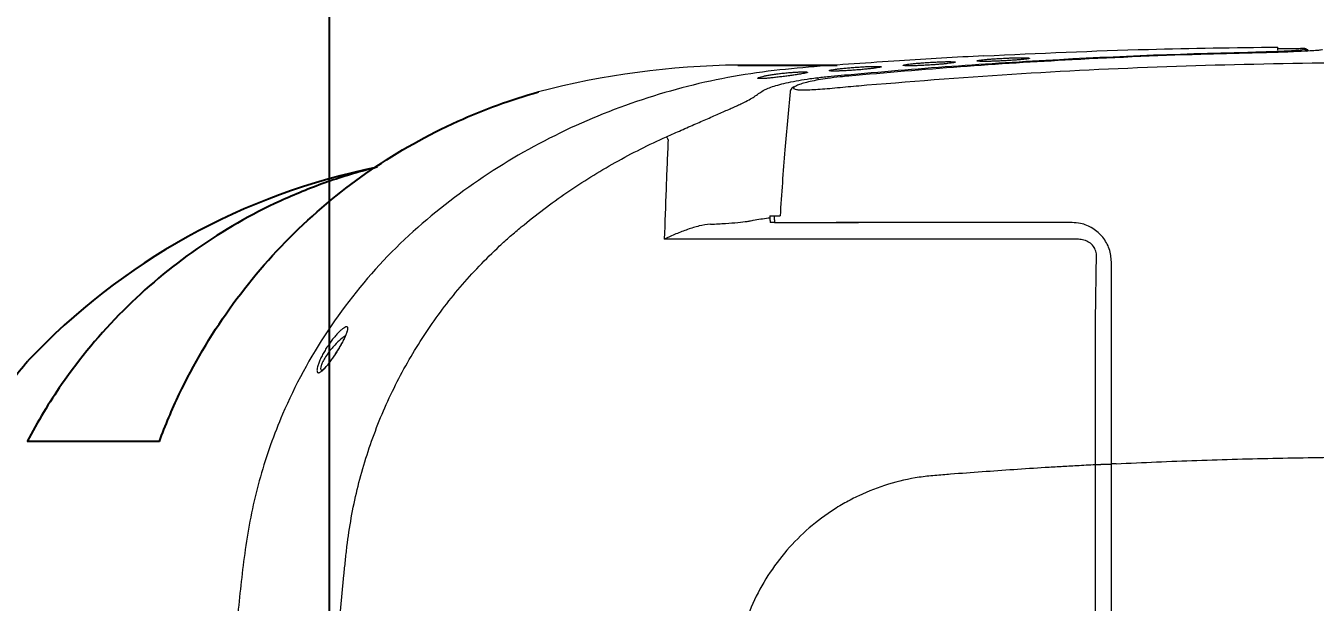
# Model space of a CAD drawing. Extents: x 2963 to 9049, y -570 to 1982.
# Drawn here: x 3151.1 to 3445.4, y 1275.1 to 1406.7 of the extents above; entities that cross this region are included whole.
import ezdxf

# ---------------------------------------------------------------- set-up
doc = ezdxf.new("R2010")
doc.units = 0
doc.header["$LTSCALE"] = 20
doc.header["$MEASUREMENT"] = 0
doc.layers.get('0').update_dxf_attribs({"linetype": 'CONTINUOUS'})
doc.layers.get('DEFPOINTS').update_dxf_attribs({"linetype": 'CONTINUOUS'})
doc.layers.add('1', color=7, linetype='CONTINUOUS')
doc.styles.get("Standard").update_dxf_attribs({"font": 'NanumGothic.ttf'})
doc.dimstyles.get("Standard").update_dxf_attribs({"dimtxt": 2.7, "dimasz": 2.5, "dimexe": 1.5, "dimexo": 1.5, "dimgap": 1.5, "dimtad": 1, "dimdec": 0, "dimlfac": 10, "dimzin": 0, "dimdsep": 46, "dimtxsty": 'Standard', "dimcen": 0, "dimclrt": 2, "dimadec": 0, "dimazin": 0, "dimtfac": 1, "dimtdec": 0, "dimtmove": 0, "dimatfit": 3, "dimfxl": 0, "dimtolj": 1, "dimtzin": 0, "dimarcsym": 0})

# ---------------------------------------------------------------- blocks, each defined once
blk = doc.blocks.new('*D41')
at = {"color": 3, "lineweight": -2}
for p, q in [((3121.31, 1203.62), (3121.31, 1534.65)), ((3855.19, 1203.62), (3855.19, 1534.65)), ((3145.31, 1528.65), (3831.19, 1528.65))]:
    blk.add_line(p, q, dxfattribs=at)
at = {"color": 3}
for points in [[(3145.31, 1532.65), (3145.31, 1524.65), (3121.31, 1528.65)], [(3831.19, 1532.65), (3831.19, 1524.65), (3855.19, 1528.65)]]:
    blk.add_solid(points, dxfattribs=at)
at = {"layer": 'DEFPOINTS', "color": 0}
for p in [(3855.19, 1528.65), (3121.31, 1201.82), (3855.19, 1201.82)]:
    blk.add_point(p, dxfattribs=at)
at = {"color": 2, "insert": (3488.25, 1553.73), "char_height": 24, "attachment_point": 5}
blk.add_mtext('\\A1;735', dxfattribs=at)
blk = doc.blocks.new('*D42')
at = {"color": 3, "lineweight": -2}
for p, q in [((3220.39, 1204.08), (3220.39, 1476.18)), ((3855.17, 1204.08), (3855.17, 1476.18)), ((3244.39, 1470.18), (3831.17, 1470.18))]:
    blk.add_line(p, q, dxfattribs=at)
at = {"color": 3}
for points in [[(3244.39, 1474.18), (3244.39, 1466.18), (3220.39, 1470.18)], [(3831.17, 1474.18), (3831.17, 1466.18), (3855.17, 1470.18)]]:
    blk.add_solid(points, dxfattribs=at)
at = {"layer": 'DEFPOINTS', "color": 0}
for p in [(3855.17, 1470.18), (3220.39, 1202.28, 0), (3855.17, 1202.28, 0)]:
    blk.add_point(p, dxfattribs=at)
at = {"color": 2, "insert": (3537.78, 1495.26), "char_height": 24, "attachment_point": 5}
blk.add_mtext('\\A1;635', dxfattribs=at)

msp = doc.modelspace()

# ---------------------------------------------------------------- linework, layer by layer
at = {"color": 7, "linetype": 'Continuous', "lineweight": 15}
for p, q in [((3436.83, 1401.13, 0), (3436.82, 1401.82, 0)), ((3321.89, 1363.28, 0), (3323.24, 1363.28, 0)), ((3321.95, 1361.78, 0), (3341.1, 1361.78, 0)), ((3399.93, 1306.72, 0), (3398.86, 1306.72, 0)), ((3398.86, 1097.84, 0), (3398.86, 1306.72, 0)), ((3395.19, 1098.08, 0), (3395.19, 1306.47, 0)), ((3396.1, 1306.47, 0), (3395.19, 1306.47, 0)), ((3396.1, 1306.52, 0), (3396.42, 1306.52, 0))]:
    msp.add_line(p, q, dxfattribs=at)
msp.add_line((3313.63, 1397.72), (3336.23, 1397.72))
for centre, radius, start, end in [((3442.64, 1400.33, 0), 1, 27.6674, 90.1319), ((3429.76, 1400.41, 0), 0.336, 8.5897, 51.1432), ((3331.16, 1394.27, 0), 0.872, 6.3664, 42.1491), ((3294, 1379.15, 0), 3.99, 22.5295, 33.5726), ((3399.53, 1194.9, 0), 111.66, 90.345, 91.5998)]:
    msp.add_arc(centre, radius, start, end, dxfattribs=at)
at = {"linetype": 'Continuous', "lineweight": 0}
msp.add_arc((3315.75, 1209.71), 188.03, 90.6469, 104.6838, dxfattribs=at)
at = {"color": 7, "linetype": 'Continuous'}
msp.add_arc((3260.84, 1227.08), 150.25, 101.3315, 136.6649, dxfattribs=at)
at = {"color": 7, "linetype": 'Continuous', "lineweight": 15}
for points, knots in [([(3369.75, 1399.83, 0), (3382.26, 1400.41, 0), (3404.61, 1401.43, 0), (3426.98, 1401.7, 0), (3436.82, 1401.82, 0)], [0, 0, 0, 0, 0.559969, 1, 1, 1, 1]), ([(3429.97, 1400.68, 0), (3430.8, 1400.69, 0), (3431.62, 1400.72, 0), (3433.21, 1400.76, 0), (3433.97, 1400.78, 0), (3435.08, 1400.82, 0), (3435.45, 1400.83, 0), (3436.16, 1400.85, 0), (3436.51, 1400.87, 0), (3437.52, 1400.91, 0), (3438.15, 1400.94, 0), (3439.31, 1400.99, 0), (3439.85, 1401.02, 0), (3440.79, 1401.08, 0), (3441.2, 1401.11, 0), (3441.71, 1401.16, 0), (3441.86, 1401.17, 0), (3442.12, 1401.21, 0), (3442.24, 1401.22, 0), (3442.51, 1401.27, 0), (3442.62, 1401.3, 0), (3442.63, 1401.33, 0)], [0, 0, 0, 0, 0.125, 0.125, 0.25, 0.25, 0.3125, 0.3125, 0.375, 0.375, 0.5, 0.5, 0.625, 0.625, 0.75, 0.75, 0.8125, 0.8125, 0.875, 0.875, 1, 1, 1, 1]), ([(3447.06, 1401.2, 0), (3446.77, 1401.16, 0), (3446.18, 1401.09, 0), (3444.68, 1400.97, 0), (3442.78, 1400.86, 0), (3440.44, 1400.76, 0), (3437.72, 1400.65, 0), (3434.55, 1400.56, 0), (3432.23, 1400.5, 0), (3430.98, 1400.47, 0)], [0, 0, 0, 0, 0.135668, 0.271383, 0.408096, 0.544854, 0.689605, 0.834391, 1, 1, 1, 1]), ([(3442.78, 1401.56, 0), (3442.88, 1401.56, 0), (3442.97, 1401.55, 0), (3443.14, 1401.5, 0), (3443.22, 1401.46, 0), (3443.46, 1401.32, 0), (3443.59, 1401.19, 0), (3443.67, 1401.02, 0)], [0, 0, 0, 0, 0.25, 0.25, 0.5, 0.5, 1, 1, 1, 1]), ([(3350.46, 1398.71, 0), (3347.02, 1398.48, 0), (3340.15, 1398, 0), (3329.78, 1397.28, 0), (3319.21, 1396.26, 0), (3298.07, 1392.7, 0), (3274.01, 1384.04, 0), (3249.71, 1368.72, 0), (3227.73, 1349.89, 0), (3215.33, 1331.18, 0), (3209.7, 1318.01, 0)], [0, 0, 0, 0, 0.0625, 0.125, 0.1875, 0.25, 0.5, 0.625, 0.75, 1, 1, 1, 1]), ([(3331.8, 1394.85, 0), (3332.82, 1394.97, 0), (3333.84, 1395.08, 0), (3335.88, 1395.28, 0), (3336.9, 1395.37, 0), (3339.96, 1395.65, 0), (3342, 1395.83, 0), (3348.13, 1396.36, 0), (3352.21, 1396.7, 0), (3364.47, 1397.65, 0), (3372.65, 1398.2, 0), (3397.2, 1399.65, 0), (3413.58, 1400.31, 0), (3429.97, 1400.68, 0)], [0, 0, 0, 0, 0.03125, 0.03125, 0.0625, 0.0625, 0.125, 0.125, 0.25, 0.25, 0.5, 0.5, 1, 1, 1, 1]), ([(3430.98, 1400.47, 0), (3430.33, 1400.46, 0), (3427.07, 1400.38, 0), (3413.36, 1400.01, 0), (3391.8, 1399.11, 0), (3364.37, 1397.41, 0), (3347.39, 1395.95, 0), (3338.9, 1395.21, 0)], [0, 0, 0, 0, 0.02123, 0.10615, 0.44585, 0.722925, 1, 1, 1, 1]), ([(3343, 1393.18, 0), (3354.76, 1394.12, 0), (3378.3, 1396, 0), (3413.69, 1397.61, 0), (3449.15, 1398.39, 0), (3484.68, 1398.35, 0), (3520.26, 1397.63, 0), (3555.77, 1396.26, 0), (3590.19, 1394.31, 0), (3625.51, 1391.71, 0), (3660.78, 1388.53, 0), (3688.21, 1385.44, 0), (3707.87, 1383.21, 0), (3719.77, 1381.88, 0), (3731.65, 1380.29, 0), (3743.43, 1378.26, 0), (3755.05, 1375.57, 0), (3766.17, 1372.06, 0), (3776.71, 1367.72, 0), (3786.75, 1362.71, 0), (3796.45, 1356.88, 0), (3805.17, 1350.71, 0), (3812.84, 1344.34, 0), (3819.51, 1337.8, 0), (3825.64, 1330.63, 0), (3831.13, 1322.96, 0), (3835.91, 1314.92, 0), (3840, 1306.51, 0), (3843.4, 1297.69, 0), (3846.44, 1286.96, 0), (3848.97, 1274.44, 0), (3851.19, 1260.23, 0), (3853.18, 1243.47, 0), (3854.84, 1224.15, 0), (3855.06, 1209.57, 0), (3855.17, 1202.28, 0)], [0, 0, 0, 0, 0.055948, 0.111906, 0.167857, 0.224078, 0.280305, 0.336528, 0.392478, 0.448429, 0.504379, 0.56033, 0.579219, 0.598169, 0.617111, 0.635994, 0.654811, 0.673611, 0.691182, 0.708753, 0.726738, 0.744723, 0.759304, 0.773884, 0.788886, 0.803888, 0.818476, 0.833063, 0.848083, 0.863103, 0.885747, 0.908412, 0.931074, 0.965537, 1, 1, 1, 1]), ([(3351.31, 1397.66, 0), (3351.31, 1397.64, 0), (3351.4, 1397.61, 0), (3351.74, 1397.57, 0), (3352.29, 1397.55, 0), (3353.02, 1397.55, 0), (3353.91, 1397.57, 0), (3354.94, 1397.6, 0), (3356.08, 1397.66, 0), (3357.3, 1397.73, 0), (3358.52, 1397.81, 0), (3359.66, 1397.9, 0), (3360.68, 1397.99, 0), (3361.57, 1398.08, 0), (3362.29, 1398.17, 0), (3362.83, 1398.26, 0), (3363.17, 1398.33, 0), (3363.28, 1398.4, 0), (3363.16, 1398.45, 0), (3362.81, 1398.49, 0), (3362.26, 1398.51, 0), (3361.54, 1398.51, 0), (3360.66, 1398.5, 0), (3359.63, 1398.46, 0), (3358.49, 1398.41, 0), (3357.27, 1398.34, 0), (3356.05, 1398.26, 0), (3354.91, 1398.18, 0), (3353.88, 1398.08, 0), (3353, 1397.99, 0), (3352.27, 1397.9, 0), (3351.73, 1397.81, 0), (3351.39, 1397.73, 0), (3351.31, 1397.68, 0), (3351.31, 1397.66, 0)], [0, 0, 0, 0, 0.031744, 0.062792, 0.093487, 0.124065, 0.154734, 0.185742, 0.217598, 0.25048, 0.283246, 0.31487, 0.345796, 0.376396, 0.406915, 0.437544, 0.468497, 0.500092, 0.531679, 0.562605, 0.593201, 0.623698, 0.654297, 0.685246, 0.717059, 0.749929, 0.782697, 0.814347, 0.845307, 0.875947, 0.906513, 0.937204, 0.968254, 1, 1, 1, 1]), ([(3368.21, 1398.68, 0), (3368.21, 1398.66, 0), (3368.29, 1398.62, 0), (3368.64, 1398.58, 0), (3369.19, 1398.56, 0), (3369.92, 1398.55, 0), (3370.8, 1398.56, 0), (3371.83, 1398.59, 0), (3372.99, 1398.63, 0), (3374.21, 1398.68, 0), (3375.43, 1398.75, 0), (3376.57, 1398.83, 0), (3377.6, 1398.91, 0), (3378.48, 1398.99, 0), (3379.2, 1399.07, 0), (3379.75, 1399.15, 0), (3380.09, 1399.22, 0), (3380.2, 1399.28, 0), (3380.08, 1399.33, 0), (3379.74, 1399.37, 0), (3379.19, 1399.39, 0), (3378.47, 1399.4, 0), (3377.58, 1399.39, 0), (3376.56, 1399.37, 0), (3375.41, 1399.33, 0), (3374.19, 1399.28, 0), (3372.97, 1399.21, 0), (3371.82, 1399.14, 0), (3370.79, 1399.06, 0), (3369.9, 1398.97, 0), (3369.17, 1398.89, 0), (3368.63, 1398.81, 0), (3368.29, 1398.74, 0), (3368.21, 1398.7, 0), (3368.21, 1398.68, 0)], [0, 0, 0, 0, 0.031679, 0.062678, 0.093334, 0.123884, 0.154537, 0.185545, 0.217427, 0.250368, 0.283189, 0.314854, 0.345807, 0.376425, 0.40695, 0.437567, 0.468484, 0.50001, 0.531525, 0.562404, 0.592968, 0.623445, 0.654037, 0.684995, 0.716846, 0.749787, 0.782626, 0.814331, 0.845333, 0.876003, 0.906587, 0.937281, 0.968308, 1, 1, 1, 1]), ([(3318.13, 1394.72, 0), (3318.14, 1394.69, 0), (3318.22, 1394.65, 0), (3318.56, 1394.62, 0), (3319.12, 1394.63, 0), (3319.89, 1394.67, 0), (3320.84, 1394.76, 0), (3321.92, 1394.87, 0), (3323.06, 1395, 0), (3324.24, 1395.15, 0), (3325.37, 1395.3, 0), (3326.42, 1395.45, 0), (3327.34, 1395.58, 0), (3328.11, 1395.71, 0), (3328.74, 1395.82, 0), (3329.19, 1395.92, 0), (3329.47, 1396.01, 0), (3329.56, 1396.08, 0), (3329.44, 1396.13, 0), (3329.11, 1396.17, 0), (3328.55, 1396.18, 0), (3327.78, 1396.16, 0), (3326.82, 1396.12, 0), (3325.72, 1396.05, 0), (3324.56, 1395.95, 0), (3323.38, 1395.82, 0), (3322.24, 1395.68, 0), (3321.2, 1395.52, 0), (3320.28, 1395.36, 0), (3319.5, 1395.21, 0), (3318.88, 1395.06, 0), (3318.43, 1394.92, 0), (3318.17, 1394.81, 0), (3318.12, 1394.75, 0), (3318.13, 1394.72, 0)], [0, 0, 0, 0, 0.031096, 0.063086, 0.095945, 0.12988, 0.163756, 0.196652, 0.228996, 0.261182, 0.292672, 0.323059, 0.352775, 0.382002, 0.410987, 0.440102, 0.469592, 0.499725, 0.530663, 0.562359, 0.594916, 0.628665, 0.662724, 0.696101, 0.728931, 0.761284, 0.792697, 0.823049, 0.852749, 0.882007, 0.911054, 0.940232, 0.969799, 1, 1, 1, 1]), ([(3338.9, 1395.21, 0), (3338.25, 1395.15, 0), (3336.56, 1394.99, 0), (3334.18, 1394.71, 0), (3331.89, 1394.35, 0), (3330.04, 1393.97, 0), (3328.52, 1393.59, 0), (3327.31, 1393.19, 0), (3326.87, 1392.96, 0), (3326.65, 1392.84, 0)], [0, 0, 0, 0, 0.107389, 0.281533, 0.422439, 0.563366, 0.707481, 0.851603, 1, 1, 1, 1]), ([(3334.45, 1396.46, 0), (3334.45, 1396.44, 0), (3334.53, 1396.4, 0), (3334.88, 1396.37, 0), (3335.43, 1396.35, 0), (3336.16, 1396.36, 0), (3337.05, 1396.38, 0), (3338.07, 1396.43, 0), (3339.22, 1396.49, 0), (3340.43, 1396.58, 0), (3341.64, 1396.67, 0), (3342.78, 1396.78, 0), (3343.8, 1396.88, 0), (3344.68, 1396.98, 0), (3345.4, 1397.09, 0), (3345.94, 1397.18, 0), (3346.28, 1397.26, 0), (3346.39, 1397.33, 0), (3346.26, 1397.39, 0), (3345.92, 1397.42, 0), (3345.37, 1397.44, 0), (3344.65, 1397.43, 0), (3343.76, 1397.41, 0), (3342.74, 1397.37, 0), (3341.6, 1397.3, 0), (3340.39, 1397.22, 0), (3339.17, 1397.13, 0), (3338.03, 1397.03, 0), (3337.01, 1396.92, 0), (3336.13, 1396.82, 0), (3335.4, 1396.72, 0), (3334.86, 1396.62, 0), (3334.52, 1396.53, 0), (3334.45, 1396.48, 0), (3334.45, 1396.46, 0)], [0, 0, 0, 0, 0.031809, 0.062908, 0.093643, 0.124251, 0.154935, 0.185939, 0.217769, 0.250595, 0.283303, 0.314881, 0.345773, 0.376349, 0.406855, 0.437489, 0.468474, 0.500137, 0.531795, 0.56277, 0.593398, 0.623914, 0.654517, 0.685451, 0.71722, 0.75001, 0.782706, 0.814305, 0.845235, 0.875858, 0.906419, 0.93712, 0.968198, 1, 1, 1, 1]), ([(3319.56, 1392, 0), (3319.76, 1392.1, 0), (3320.21, 1392.35, 0), (3321.43, 1392.8, 0), (3323.1, 1393.29, 0), (3325.13, 1393.78, 0), (3327.45, 1394.23, 0), (3329.72, 1394.59, 0), (3331.21, 1394.78, 0), (3331.8, 1394.85, 0)], [0, 0, 0, 0, 0.118252, 0.273403, 0.428794, 0.584186, 0.740666, 0.897132, 1, 1, 1, 1]), ([(3326.37, 1392.73, 0), (3326.22, 1392.64, 0), (3325.95, 1392.49, 0), (3325.6, 1392.13, 0), (3325.54, 1391.75, 0), (3325.52, 1391.62, 0)], [0, 0, 0, 0, 0.4472102, 0.8086372, 1, 1, 1, 1]), ([(3326.65, 1392.84, 0), (3326.51, 1392.73, 0), (3326.24, 1392.52, 0), (3326.37, 1392.29, 0), (3326.79, 1392.2, 0), (3326.97, 1392.17, 0)], [0, 0, 0, 0, 0.362791, 0.725299, 1, 1, 1, 1]), ([(3326.97, 1392.17, 0), (3327.01, 1392.15, 0), (3327.25, 1392.09, 0), (3328.13, 1392.05, 0), (3329.55, 1392.06, 0), (3331.35, 1392.16, 0), (3333.42, 1392.31, 0), (3335.71, 1392.51, 0), (3338.12, 1392.74, 0), (3340.57, 1392.96, 0), (3342.19, 1393.11, 0), (3343, 1393.18, 0)], [0, 0, 0, 0, 0.031482, 0.157638, 0.283782, 0.406177, 0.528578, 0.650007, 0.771449, 0.885721, 1, 1, 1, 1]), ([(3297.32, 1381.36, 0), (3298.46, 1381.86, 0), (3299.59, 1382.37, 0), (3301.25, 1383.1, 0), (3301.81, 1383.35, 0), (3302.9, 1383.83, 0), (3303.44, 1384.07, 0), (3305.04, 1384.77, 0), (3306.06, 1385.21, 0), (3307.54, 1385.86, 0), (3308.02, 1386.07, 0), (3308.97, 1386.48, 0), (3309.44, 1386.69, 0), (3310.79, 1387.28, 0), (3311.63, 1387.65, 0), (3312.79, 1388.17, 0), (3313.16, 1388.34, 0), (3313.87, 1388.66, 0), (3314.21, 1388.82, 0), (3315.17, 1389.28, 0), (3315.72, 1389.55, 0), (3316.65, 1390.06, 0), (3317.03, 1390.28, 0), (3317.31, 1390.49, 0)], [0, 0, 0, 0, 0.125, 0.125, 0.1875, 0.1875, 0.25, 0.25, 0.375, 0.375, 0.4375, 0.4375, 0.5, 0.5, 0.625, 0.625, 0.6875, 0.6875, 0.75, 0.75, 0.875, 0.875, 1, 1, 1, 1]), ([(3325.52, 1391.62, 0), (3325.11, 1387.21, 0), (3324.21, 1377.8, 0), (3323.58, 1368.32, 0), (3323.24, 1363.28, 0)], [0, 0, 0, 0, 0.468173, 1, 1, 1, 1]), ([(3219.64, 1202.28, 0), (3219.64, 1219.88, 0), (3220.24, 1237.45, 0), (3222.04, 1263.77, 0), (3222.79, 1272.54, 0), (3223.8, 1282.38, 0), (3223.92, 1283.48, 0), (3224.09, 1285.12, 0), (3224.15, 1285.66, 0), (3224.27, 1286.76, 0), (3224.33, 1287.3, 0), (3224.66, 1290.03, 0), (3224.99, 1292.21, 0), (3225.77, 1296.54, 0), (3226.22, 1298.69, 0), (3227.25, 1302.96, 0), (3227.83, 1305.09, 0), (3229.76, 1311.39, 0), (3231.28, 1315.5, 0), (3233.92, 1321.53, 0), (3234.87, 1323.52, 0), (3236.86, 1327.42, 0), (3237.91, 1329.32, 0), (3241.2, 1334.94, 0), (3243.6, 1338.53, 0), (3248.79, 1345.41, 0), (3251.58, 1348.7, 0), (3256.08, 1353.41, 0), (3257.63, 1354.94, 0), (3260.03, 1357.18, 0), (3260.84, 1357.92, 0), (3262.49, 1359.36, 0), (3263.32, 1360.07, 0), (3267.53, 1363.56, 0), (3271, 1366.18, 0), (3278.16, 1371.09, 0), (3281.84, 1373.37, 0), (3289.42, 1377.62, 0), (3293.31, 1379.57, 0), (3297.32, 1381.36, 0)], [0, 0, 0, 0, 0.25, 0.25, 0.375, 0.375, 0.390625, 0.390625, 0.398438, 0.398438, 0.40625, 0.40625, 0.4375, 0.4375, 0.46875, 0.46875, 0.5, 0.5, 0.5625, 0.5625, 0.59375, 0.59375, 0.625, 0.625, 0.6875, 0.6875, 0.75, 0.75, 0.78125, 0.78125, 0.796875, 0.796875, 0.8125, 0.8125, 0.875, 0.875, 0.9375, 0.9375, 1, 1, 1, 1]), ([(3297.68, 1380.68, 0), (3297.6, 1378.8, 0), (3297.52, 1376.92, 0), (3297.36, 1373.14, 0), (3297.28, 1371.26, 0), (3297.07, 1365.58, 0), (3296.94, 1361.79, 0), (3296.82, 1357.99, 0)], [0, 0, 0, 0, 0.25, 0.25, 0.5, 0.5, 1, 1, 1, 1]), ([(3320.9, 1363.28, 0), (3320.9, 1363.28, 0), (3320.89, 1363.28, 0), (3320.99, 1363.28, 0), (3321.19, 1363.28, 0), (3321.47, 1363.28, 0), (3321.72, 1363.28, 0), (3321.86, 1363.28, 0), (3321.89, 1363.28, 0)], [0, 0, 0, 0, 0.086441, 0.301353, 0.516053, 0.730619, 0.945259, 1, 1, 1, 1]), ([(3321.89, 1363.28, 0), (3321.89, 1363.27, 0), (3321.9, 1363.04, 0), (3321.92, 1362.66, 0), (3321.94, 1362.16, 0), (3321.95, 1361.9, 0), (3321.95, 1361.78, 0)], [0, 0, 0, 0, 0.01505, 0.465231, 0.765338, 1, 1, 1, 1]), ([(3307.34, 1361.39, 0), (3306.49, 1361.35, 0), (3305.63, 1361.2, 0), (3304.33, 1360.89, 0), (3303.9, 1360.77, 0), (3303.02, 1360.5, 0), (3302.58, 1360.35, 0), (3301.25, 1359.88, 0), (3300.37, 1359.54, 0), (3299.04, 1358.98, 0), (3298.6, 1358.79, 0), (3297.93, 1358.49, 0), (3297.71, 1358.39, 0), (3297.26, 1358.19, 0), (3297.04, 1358.09, 0), (3296.82, 1357.99, 0)], [0, 0, 0, 0, 0.25, 0.25, 0.375, 0.375, 0.5, 0.5, 0.75, 0.75, 0.875, 0.875, 0.9375, 0.9375, 1, 1, 1, 1]), ([(3307.34, 1361.39, 0), (3307.96, 1361.41, 0), (3308.56, 1361.44, 0), (3309.7, 1361.51, 0), (3310.25, 1361.54, 0), (3311.81, 1361.64, 0), (3312.75, 1361.72, 0), (3314.43, 1361.88, 0), (3315.14, 1361.96, 0), (3316.03, 1362.1, 0), (3316.29, 1362.15, 0), (3316.75, 1362.24, 0), (3316.94, 1362.29, 0), (3317.1, 1362.34, 0)], [0, 0, 0, 0, 0.125, 0.125, 0.25, 0.25, 0.5, 0.5, 0.75, 0.75, 0.875, 0.875, 1, 1, 1, 1]), ([(3321.95, 1361.78, 0), (3321.84, 1361.78, 0), (3321.62, 1361.78, 0), (3321.32, 1361.78, 0), (3321.09, 1361.78, 0), (3320.97, 1361.78, 0), (3320.97, 1361.78, 0), (3320.97, 1361.78, 0)], [0, 0, 0, 0, 0.214906, 0.429813, 0.644518, 0.859083, 1, 1, 1, 1]), ([(3344.06, 1361.78, 0), (3343, 1361.78, 0), (3340.86, 1361.78, 0), (3338.14, 1361.78, 0), (3336.6, 1361.78, 0), (3336.04, 1361.78, 0)], [0, 0, 0, 0, 0.38908, 0.778163, 1, 1, 1, 1]), ([(3389.86, 1361.78, 0), (3382.23, 1361.78, 0), (3366.97, 1361.78, 0), (3351.7, 1361.78, 0), (3344.06, 1361.78, 0)], [0, 0, 0, 0, 0.499989, 1, 1, 1, 1]), ([(3398.86, 1352.78, 0), (3398.76, 1353.79, 0), (3398.56, 1355.82, 0), (3397, 1358.53, 0), (3394.7, 1360.56, 0), (3392.17, 1361.63, 0), (3390.52, 1361.74, 0), (3389.86, 1361.78, 0)], [0, 0, 0, 0, 0.216756, 0.433415, 0.648299, 0.860624, 1, 1, 1, 1]), ([(3391.35, 1357.96, 0), (3383.48, 1357.96, 0), (3375.61, 1357.96, 0), (3363.81, 1357.96, 0), (3359.87, 1357.96, 0), (3352, 1357.96, 0), (3348.06, 1357.96, 0), (3336.24, 1357.97, 0), (3328.36, 1357.97, 0), (3316.54, 1357.97, 0), (3312.59, 1357.98, 0), (3304.71, 1357.98, 0), (3300.76, 1357.99, 0), (3296.82, 1357.99, 0)], [0, 0, 0, 0, 0.25, 0.25, 0.375, 0.375, 0.5, 0.5, 0.75, 0.75, 0.875, 0.875, 1, 1, 1, 1]), ([(3395.44, 1354.06, 0), (3395.43, 1354.24, 0), (3395.43, 1354.86, 0), (3395.18, 1355.65, 0), (3394.62, 1356.55, 0), (3393.82, 1357.29, 0), (3392.63, 1357.86, 0), (3391.77, 1357.93, 0), (3391.35, 1357.96, 0)], [0, 0, 0, 0, 0.088936, 0.294885, 0.384871, 0.593716, 0.801801, 1, 1, 1, 1]), ([(3398.86, 1306.72, 0), (3398.86, 1310.56, 0), (3398.86, 1318.24, 0), (3398.86, 1329.77, 0), (3398.86, 1341.29, 0), (3398.86, 1348.95, 0), (3398.86, 1352.78, 0)], [0, 0, 0, 0, 0.249433, 0.498866, 0.749433, 1, 1, 1, 1]), ([(3219.99, 1333.57, 0), (3220.2, 1333.88, 0), (3220.41, 1334.18, 0), (3220.84, 1334.77, 0), (3221.06, 1335.06, 0), (3221.49, 1335.59, 0), (3221.7, 1335.85, 0), (3222.13, 1336.33, 0), (3222.34, 1336.55, 0), (3222.75, 1336.96, 0), (3222.94, 1337.14, 0), (3223.22, 1337.38, 0), (3223.31, 1337.46, 0), (3223.49, 1337.59, 0), (3223.58, 1337.65, 0), (3223.82, 1337.82, 0), (3223.97, 1337.9, 0), (3224.16, 1337.96, 0), (3224.22, 1337.97, 0), (3224.33, 1337.98, 0), (3224.38, 1337.97, 0), (3224.46, 1337.94, 0), (3224.49, 1337.91, 0), (3224.55, 1337.84, 0), (3224.57, 1337.79, 0), (3224.6, 1337.62, 0), (3224.6, 1337.47, 0), (3224.55, 1337.19, 0), (3224.52, 1337.08, 0), (3224.46, 1336.86, 0), (3224.42, 1336.75, 0), (3224.29, 1336.38, 0), (3224.18, 1336.1, 0), (3223.92, 1335.52, 0), (3223.77, 1335.22, 0), (3223.45, 1334.59, 0), (3223.28, 1334.27, 0), (3222.92, 1333.63, 0), (3222.73, 1333.3, 0), (3222.34, 1332.65, 0), (3222.14, 1332.33, 0), (3221.74, 1331.7, 0), (3221.53, 1331.38, 0), (3221.12, 1330.78, 0), (3220.92, 1330.49, 0), (3220.51, 1329.93, 0), (3220.3, 1329.66, 0), (3219.91, 1329.16, 0), (3219.71, 1328.93, 0), (3219.34, 1328.51, 0), (3219.15, 1328.32, 0), (3218.81, 1327.99, 0), (3218.65, 1327.85, 0), (3218.42, 1327.69, 0), (3218.35, 1327.64, 0), (3218.21, 1327.57, 0), (3218.14, 1327.54, 0), (3217.96, 1327.47, 0), (3217.86, 1327.47, 0), (3217.73, 1327.52, 0), (3217.69, 1327.55, 0), (3217.63, 1327.63, 0), (3217.61, 1327.68, 0), (3217.57, 1327.79, 0), (3217.56, 1327.86, 0), (3217.55, 1328.02, 0), (3217.55, 1328.11, 0), (3217.57, 1328.39, 0), (3217.61, 1328.62, 0), (3217.74, 1329.13, 0), (3217.83, 1329.41, 0), (3218, 1329.86, 0), (3218.06, 1330.01, 0), (3218.19, 1330.32, 0), (3218.26, 1330.48, 0), (3218.48, 1330.96, 0), (3218.65, 1331.29, 0), (3219, 1331.95, 0), (3219.18, 1332.28, 0), (3219.58, 1332.93, 0), (3219.78, 1333.25, 0), (3219.99, 1333.57, 0)], [0, 0, 0, 0, 0.03125, 0.03125, 0.0625, 0.0625, 0.09375, 0.09375, 0.125, 0.125, 0.15625, 0.15625, 0.171875, 0.171875, 0.1875, 0.1875, 0.21875, 0.21875, 0.234375, 0.234375, 0.25, 0.25, 0.265625, 0.265625, 0.28125, 0.28125, 0.3125, 0.3125, 0.328125, 0.328125, 0.34375, 0.34375, 0.375, 0.375, 0.40625, 0.40625, 0.4375, 0.4375, 0.46875, 0.46875, 0.5, 0.5, 0.53125, 0.53125, 0.5625, 0.5625, 0.59375, 0.59375, 0.625, 0.625, 0.65625, 0.65625, 0.6875, 0.6875, 0.703125, 0.703125, 0.71875, 0.71875, 0.75, 0.75, 0.765625, 0.765625, 0.78125, 0.78125, 0.796875, 0.796875, 0.8125, 0.8125, 0.84375, 0.84375, 0.875, 0.875, 0.890625, 0.890625, 0.90625, 0.90625, 0.9375, 0.9375, 0.96875, 0.96875, 1, 1, 1, 1]), ([(3224.4, 1337.01, 0), (3224.4, 1337.01, 0), (3224.4, 1337, 0), (3224.37, 1336.78, 0), (3224.22, 1336.32, 0), (3223.93, 1335.62, 0), (3223.49, 1334.72, 0), (3222.91, 1333.67, 0), (3222.42, 1332.82, 0), (3222.12, 1332.36, 0), (3222.07, 1332.28, 0)], [0, 0, 0, 0, 0.050554, 0.142994, 0.269334, 0.412648, 0.57691, 0.758703, 0.9546, 1, 1, 1, 1]), ([(3395.19, 1306.52, 0), (3395.19, 1310.9, 0), (3395.19, 1321.27, 0), (3395.19, 1331.6, 0), (3395.19, 1337.57, 0)], [0, 0, 0, 0, 0.422709, 1, 1, 1, 1]), ([(3224.06, 1335.95, 0), (3223.72, 1335.72, 0), (3222.95, 1335.2, 0), (3221.79, 1334.06, 0), (3221.06, 1333.21, 0), (3220.8, 1332.9, 0)], [0, 0, 0, 0, 0.340594, 0.760224, 1, 1, 1, 1]), ([(3220.8, 1332.9, 0), (3220.66, 1332.74, 0), (3220.2, 1332.16, 0), (3219.51, 1331.18, 0), (3218.86, 1330.04, 0), (3218.45, 1329.08, 0), (3218.34, 1328.37, 0), (3218.46, 1328.01, 0), (3218.7, 1328.06, 0), (3218.77, 1328.07, 0)], [0, 0, 0, 0, 0.08112, 0.278533, 0.447186, 0.600782, 0.755798, 0.92687, 1, 1, 1, 1]), ([(3222.07, 1332.28, 0), (3221.87, 1331.97, 0), (3221.41, 1331.24, 0), (3220.67, 1330.2, 0), (3219.95, 1329.27, 0), (3219.33, 1328.58, 0), (3218.91, 1328.18, 0), (3218.63, 1328.01, 0), (3218.64, 1328.01, 0), (3218.65, 1328.01, 0)], [0, 0, 0, 0, 0.144523, 0.336274, 0.526431, 0.686372, 0.829805, 0.943297, 1, 1, 1, 1]), ([(3209.7, 1318.01, 0), (3207.74, 1313.44, 0), (3204.3, 1303.84, 0), (3201.68, 1291.45, 0), (3200.46, 1281.66, 0), (3199.39, 1272.04, 0), (3197.16, 1245.62, 0), (3196.35, 1221.49, 0), (3196.3, 1202.29, 0)], [0, 0, 0, 0, 0.125, 0.25, 0.3125, 0.375, 0.5, 1, 1, 1, 1]), ([(3399.93, 1306.72, 0), (3403.01, 1306.86, 0), (3409.15, 1307.15, 0), (3418.37, 1307.5, 0), (3427.6, 1307.79, 0), (3436.82, 1308.01, 0), (3446.05, 1308.17, 0), (3455.31, 1308.26, 0), (3470.85, 1308.3, 0), (3492.63, 1308.13, 0), (3524.31, 1307.42, 0), (3559.63, 1306.01, 0), (3597.59, 1303.65, 0), (3636.49, 1300.51, 0), (3676.87, 1296.34, 0), (3706.51, 1292.86, 0), (3725.48, 1290.05, 0), (3732.04, 1287.93, 0), (3738.26, 1284.98, 0), (3744.02, 1281.18, 0), (3749.3, 1276.54, 0), (3753.97, 1271.09, 0), (3757.87, 1264.9, 0), (3760.83, 1258.21, 0), (3762.79, 1251.15, 0), (3763.72, 1243.9, 0), (3765.02, 1233.37, 0), (3766.17, 1219.49, 0), (3766.35, 1208.02, 0), (3766.45, 1202.28, 0)], [0, 0, 0, 0, 0.0213191, 0.0426377, 0.0639563, 0.0852755, 0.1065938, 0.1279089, 0.1494876, 0.2142355, 0.2788953, 0.3690493, 0.4592033, 0.5493567, 0.6395118, 0.7404835, 0.7563414, 0.7721966, 0.7880516, 0.8039073, 0.8197623, 0.8365746, 0.8533896, 0.8702042, 0.8870186, 0.9038439, 0.9206736, 0.9603364, 1, 1, 1, 1]), ([(3395.19, 1306.47, 0), (3393.78, 1306.4, 0), (3392.36, 1306.32, 0), (3390.35, 1306.21, 0), (3389.75, 1306.18, 0), (3388.55, 1306.11, 0), (3387.95, 1306.07, 0), (3386.15, 1305.97, 0), (3384.95, 1305.9, 0), (3381.35, 1305.68, 0), (3378.95, 1305.52, 0), (3371.75, 1305.04, 0), (3366.95, 1304.69, 0), (3360.96, 1304.23, 0), (3359.76, 1304.13, 0), (3357.96, 1303.99, 0), (3357.36, 1303.93, 0), (3356.17, 1303.79, 0), (3355.57, 1303.71, 0), (3352.6, 1303.26, 0), (3350.25, 1302.73, 0), (3345.64, 1301.32, 0), (3343.39, 1300.45, 0), (3340.13, 1298.91, 0), (3339.06, 1298.36, 0), (3337.49, 1297.47, 0), (3336.97, 1297.17, 0), (3335.94, 1296.54, 0), (3335.44, 1296.22, 0), (3332.93, 1294.55, 0), (3331.02, 1293.08, 0), (3327.43, 1289.86, 0), (3325.76, 1288.13, 0), (3322.67, 1284.43, 0), (3321.26, 1282.47, 0), (3318.74, 1278.36, 0), (3317.62, 1276.22, 0), (3315.72, 1271.79, 0), (3314.93, 1269.5, 0), (3313.68, 1264.85, 0), (3313.22, 1262.47, 0), (3312.87, 1259.48, 0), (3312.81, 1258.88, 0), (3312.71, 1257.68, 0), (3312.66, 1257.08, 0), (3312.56, 1255.88, 0), (3312.52, 1255.27, 0), (3312.45, 1254.37, 0), (3312.42, 1254.07, 0), (3312.38, 1253.47, 0), (3312.36, 1253.17, 0), (3312.15, 1250.46, 0), (3311.99, 1248.06, 0), (3311.53, 1240.84, 0), (3311.27, 1236.02, 0), (3310.66, 1221.57, 0), (3310.46, 1211.92, 0), (3310.46, 1202.28, 0)], [0.7121402, 0.7121402, 0.7121402, 0.7121402, 0.719641, 0.719641, 0.7228269, 0.7228269, 0.7260128, 0.7260128, 0.7323846, 0.7323846, 0.7451281, 0.7451281, 0.7706153, 0.7706153, 0.7769871, 0.7769871, 0.780173, 0.780173, 0.7833589, 0.7833589, 0.7961025, 0.7961025, 0.8088461, 0.8088461, 0.8152179, 0.8152179, 0.8184038, 0.8184038, 0.8215897, 0.8215897, 0.8343333, 0.8343333, 0.8470769, 0.8470769, 0.8598205, 0.8598205, 0.8725641, 0.8725641, 0.8853077, 0.8853077, 0.8980513, 0.8980513, 0.9012372, 0.9012372, 0.9044231, 0.9044231, 0.907609, 0.907609, 0.9092019, 0.9092019, 0.9107949, 0.9107949, 0.9235384, 0.9235384, 0.9490256, 0.9490256, 1, 1, 1, 1]), ([(3395.19, 1306.47, 0), (3395.19, 1306.47, 0), (3395.19, 1306.47, 0), (3395.19, 1306.47, 0), (3395.19, 1306.49, 0), (3395.19, 1306.5, 0), (3395.19, 1306.52, 0)], [-0.00000006, -0.00000006, -0.00000006, -0.00000006, 0, 0, 0, 0.00004062793, 0.00004062793, 0.00004062793, 0.00004062793])]:
    msp.add_open_spline(points, degree=3, knots=knots, dxfattribs=at)
for points, degree in [([(3436.82, 1401.48, 0), (3442.78, 1401.56, 0)], 1), ([(3442.63, 1401.33, 0), (3442.78, 1401.56, 0)], 1), ([(3369.75, 1399.83, 0), (3363.32, 1399.5, 0), (3356.88, 1399.12, 0), (3350.46, 1398.71, 0)], 3), ([(3319.36, 1391.89, 0), (3319.56, 1392, 0)], 1), ([(3317.31, 1390.49, 0), (3318, 1390.98, 0), (3318.68, 1391.45, 0), (3319.36, 1391.89, 0)], 3), ([(3317.1, 1362.34, 0), (3318.25, 1362.51, 0), (3319.39, 1362.68, 0), (3320.54, 1362.85, 0)], 3), ([(3320.54, 1362.85, 0), (3320.91, 1362.89, 0)], 1), ([(3320.89, 1363.28, 0), (3320.96, 1361.78, 0)], 1), ([(3395.19, 1337.57, 0), (3395.44, 1354.06, 0)], 1), ([(3396.1, 1306.52, 0), (3396.1, 1306.47, 0)], 1)]:
    msp.add_open_spline(points, degree=degree, dxfattribs=at)
at = {"layer": '1', "color": 7, "linetype": 'Continuous'}
for points, knots in [([(3181.59, 1311.82), (3182.93, 1315.47), (3184.44, 1319.06), (3186.11, 1322.58), (3189.36, 1329.41), (3193.21, 1335.96), (3202, 1348.28), (3206.94, 1354.06), (3217.76, 1364.67), (3223.63, 1369.5), (3236.15, 1378.05), (3242.78, 1381.78), (3249.69, 1384.91), (3255.65, 1387.6), (3261.8, 1389.84), (3268.09, 1391.59)], [0, 0, 0, 0, 0.09548, 0.09548, 0.09548, 0.281285, 0.281285, 0.467261, 0.467261, 0.653382, 0.653382, 0.839603, 0.839603, 0.839603, 1, 1, 1, 1]), ([(3231.32, 1374.41), (3230.82, 1374.29), (3230.32, 1374.16), (3226.28, 1373.12), (3222.77, 1372.05), (3215.87, 1369.59), (3212.48, 1368.2), (3209.15, 1366.67), (3202.49, 1363.61), (3196.11, 1359.96), (3184.11, 1351.57), (3178.48, 1346.85), (3168.15, 1336.47), (3163.44, 1330.83), (3159.28, 1324.81), (3156.4, 1320.65), (3153.78, 1316.31), (3151.43, 1311.82)], [0, 0, 0, 0, 0.01467, 0.01467, 0.119677, 0.119677, 0.224681, 0.224681, 0.224681, 0.434823, 0.434823, 0.644903, 0.644903, 0.854902, 0.854902, 0.854902, 1, 1, 1, 1]), ([(3121.31, 1201.82), (3121.29, 1218.48), (3121.83, 1235.61), (3122.85, 1254.56), (3123, 1257.25), (3123.53, 1263.75), (3123.91, 1267.55), (3125.01, 1274.75), (3125.73, 1278.16), (3128.33, 1288.6), (3130.69, 1295.36), (3136.57, 1308.39), (3140.09, 1314.64), (3146.45, 1323.88), (3148.92, 1327.1), (3151.55, 1330.2)], [0, 0, 0, 0, 0.3999648, 0.3999648, 0.4669806, 0.4669806, 0.5339964, 0.5339964, 0.6010122, 0.6010122, 0.7350438, 0.7350438, 0.8690754, 0.8690754, 0.9452291, 0.9452291, 0.9452291, 0.9452291])]:
    msp.add_open_spline(points, degree=3, knots=knots, dxfattribs=at)
msp.add_open_spline([(3181.59, 1311.82), (3167.73, 1311.82), (3157.4, 1311.82), (3151.43, 1311.82)], degree=3, dxfattribs=at)

# ---------------------------------------------------------------- dimensions: what is measured, and where the dimension line sits
dim = msp.add_linear_dim(base=(3855.19, 1528.65), p1=(3121.31, 1201.82), p2=(3855.19, 1201.82), text='735', dimstyle='Standard', override={"dimscale": 1.2, "dimtxt": 20, "dimasz": 20, "dimexe": 5, "dimgap": 10, "dimtih": 1, "dimtoh": 1, "dimlfac": 1, "dimzin": 12, "dimclrd": 3, "dimclre": 3, "dimazin": 2, "dimarcsym": 1})
dim.commit()
dim.dimension.update_dxf_attribs({"geometry": '*D41', "text_midpoint": (3488.25, 1528.65), "dimtype": 160})
dim = msp.add_linear_dim(base=(3855.17, 1470.18), p1=(3220.39, 1202.28, 0), p2=(3855.17, 1202.28, 0), dimstyle='Standard', override={"dimscale": 1.2, "dimtxt": 20, "dimasz": 20, "dimexe": 5, "dimgap": 10, "dimtih": 1, "dimtoh": 1, "dimlfac": 1, "dimzin": 12, "dimclrd": 3, "dimclre": 3, "dimazin": 2, "dimarcsym": 1})
dim.commit()
dim.dimension.update_dxf_attribs({"geometry": '*D42', "text_midpoint": (3537.78, 1470.18), "dimtype": 160})

doc.saveas('drawing.dxf')
